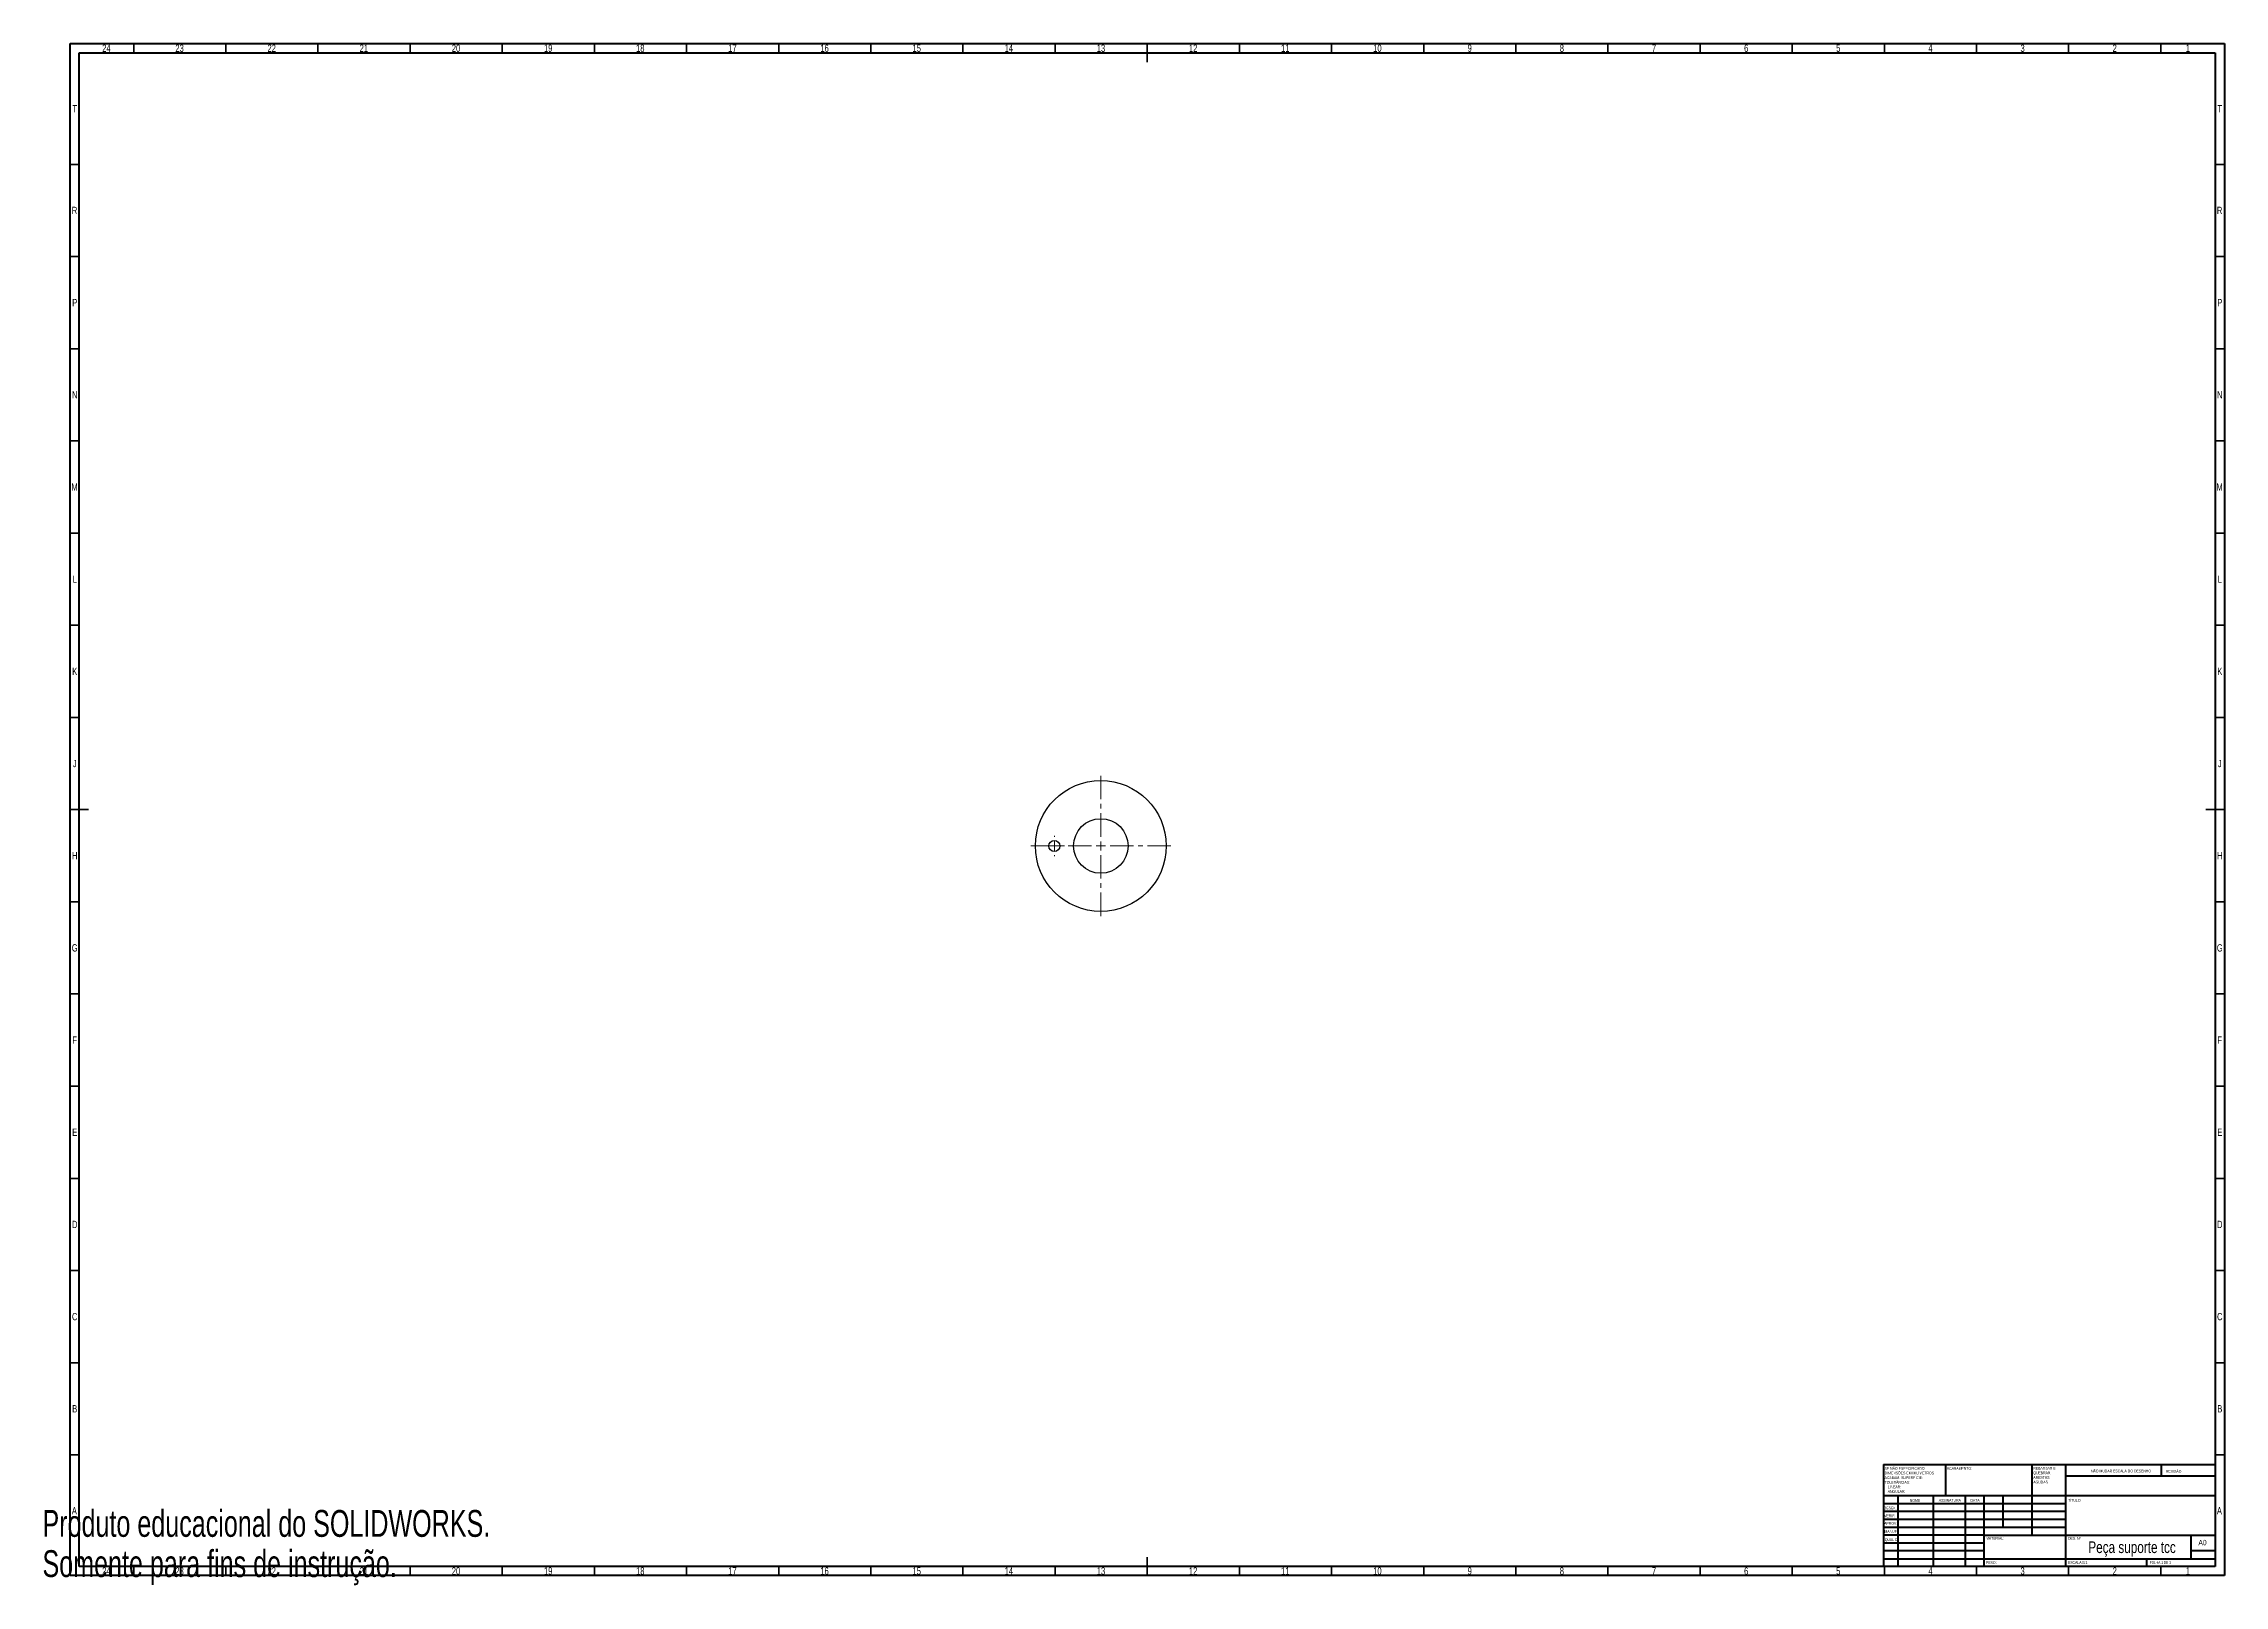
# Model space of a CAD drawing. Header units: millimetres. Extents: x 1 to 1184, y 0 to 836.
import ezdxf

# ---------------------------------------------------------------- set-up
doc = ezdxf.new("R2010")
doc.units = ezdxf.units.MM
doc.linetypes.add('CENTERX2', pattern=[20.32, 12.7, -2.54, 2.54, -2.54])
doc.styles.add('SLDTEXTSTYLE0', font='TXT', dxfattribs={"width": 0.75})
doc.styles.add('SLDTEXTSTYLE1', font='TXT', dxfattribs={"width": 0.6875})
doc.styles.add('SLDTEXTSTYLE2', font='TXT', dxfattribs={"width": 0.7})

# ---------------------------------------------------------------- blocks, each defined once
blk = doc.blocks.new('SW_NOTE_0')
at = {"color": 0, "linetype": 'Continuous', "lineweight": 0, "char_height": 1.5, "attachment_point": 1, "style": 'SLDTEXTSTYLE0'}
for s, insert in [('SE NÃO ESPECIFICADO:', (0, 1.9)), ('ACABAM. SUPERFÍCIE:', (0, -3.1)), ('TOLERÂNCIAS:', (0, -5.6)), ('DIMENSÕES EM MILÍMETROS', (0, -0.6)), ('ANGULAR:', (1.7, -10.6)), ('LINEAR:', (1.7, -8.1))]:
    blk.add_mtext(s, dxfattribs=dict(at, insert=insert))
blk = doc.blocks.new('SW_NOTE_0_1')
at = {"color": 0, "linetype": 'Continuous', "lineweight": 0, "char_height": 1.5, "attachment_point": 1, "style": 'SLDTEXTSTYLE0'}
for s, insert in [('REBARBAR E', (0, 1.9)), ('ARESTAS', (0, -3.1)), ('AGUDAS', (0, -5.6)), ('QUEBRAR', (0, -0.6))]:
    blk.add_mtext(s, dxfattribs=dict(at, insert=insert))
blk = doc.blocks.new('SW_CENTERMARKSYMBOL_0')
at = {"color": 0, "linetype": 'CENTERX2', "lineweight": 18}
for p, q in [((0, 5), (0, 38)), ((-5, 0), (-38, 0)), ((0, 0), (-2.5, 0)), ((0, 0), (0, 2.5)), ((0, 0), (0, -2.5)), ((0, 0), (2.5, 0)), ((5, 0), (38, 0)), ((0, -5), (0, -38))]:
    blk.add_line(p, q, dxfattribs=at)
blk = doc.blocks.new('SW_CENTERMARKSYMBOL_1')
at = {"color": 0, "linetype": 'CENTERX2', "lineweight": 18}
for p, q in [((-5, 0), (-5.5, 0)), ((0, 0), (-2.5, 0)), ((0, 5), (0, 5.5)), ((0, 0), (0, 2.5)), ((0, 0), (0, -2.5)), ((0, 0), (2.5, 0)), ((5, 0), (5.5, 0)), ((0, -5), (0, -5.5))]:
    blk.add_line(p, q, dxfattribs=at)

msp = doc.modelspace()

# ---------------------------------------------------------------- linework, layer by layer
at = {"color": 7, "linetype": 'Continuous', "lineweight": 70}
for p, q in [((15, 5), (15, 836)), ((15, 836), (1184, 836)), ((20, 10), (20, 831)), ((20, 831), (1179, 831)), ((1179, 831), (1179, 10)), ((1184, 836), (1184, 5)), ((1184, 5), (15, 5)), ((1179, 10), (20, 10))]:
    msp.add_line(p, q, dxfattribs=at)
at = {"color": 7, "linetype": 'Continuous', "lineweight": 35}
for p, q in [((49.5, 831), (49.5, 836)), ((99.5, 831), (99.5, 836)), ((149.5, 831), (149.5, 836)), ((199.5, 831), (199.5, 836)), ((249.5, 831), (249.5, 836)), ((299.5, 831), (299.5, 836)), ((349.5, 831), (349.5, 836)), ((399.5, 831), (399.5, 836)), ((449.5, 831), (449.5, 836)), ((499.5, 831), (499.5, 836)), ((549.5, 831), (549.5, 836)), ((599.5, 836), (599.5, 826)), ((599.5, 831), (599.5, 836)), ((649.5, 831), (649.5, 836)), ((699.5, 831), (699.5, 836)), ((749.5, 831), (749.5, 836)), ((799.5, 831), (799.5, 836)), ((849.5, 831), (849.5, 836)), ((899.5, 831), (899.5, 836)), ((949.5, 831), (949.5, 836)), ((999.5, 831), (999.5, 836)), ((1049.5, 831), (1049.5, 836)), ((1099.5, 831), (1099.5, 836)), ((1149.5, 831), (1149.5, 836)), ((20, 770.5), (15, 770.5)), ((1179, 770.5), (1184, 770.5)), ((20, 720.5), (15, 720.5)), ((1179, 720.5), (1184, 720.5)), ((20, 670.5), (15, 670.5)), ((1179, 670.5), (1184, 670.5)), ((20, 620.5), (15, 620.5)), ((1179, 620.5), (1184, 620.5)), ((20, 570.5), (15, 570.5)), ((1179, 570.5), (1184, 570.5)), ((20, 520.5), (15, 520.5)), ((1179, 520.5), (1184, 520.5)), ((20, 470.5), (15, 470.5)), ((1179, 470.5), (1184, 470.5)), ((15, 420.5), (25, 420.5)), ((20, 420.5), (15, 420.5)), ((1184, 420.5), (1174, 420.5)), ((1179, 420.5), (1184, 420.5)), ((20, 370.5), (15, 370.5)), ((1179, 370.5), (1184, 370.5)), ((20, 320.5), (15, 320.5)), ((1179, 320.5), (1184, 320.5)), ((20, 270.5), (15, 270.5)), ((1179, 270.5), (1184, 270.5)), ((20, 220.5), (15, 220.5)), ((1179, 220.5), (1184, 220.5)), ((20, 170.5), (15, 170.5)), ((1179, 170.5), (1184, 170.5)), ((20, 120.5), (15, 120.5)), ((1179, 120.5), (1184, 120.5)), ((20, 70.5), (15, 70.5)), ((1179, 70.5), (1184, 70.5)), ((599.5, 5), (599.5, 15)), ((49.5, 10), (49.5, 5)), ((99.5, 10), (99.5, 5)), ((149.5, 10), (149.5, 5)), ((199.5, 10), (199.5, 5)), ((249.5, 10), (249.5, 5)), ((299.5, 10), (299.5, 5)), ((349.5, 10), (349.5, 5)), ((399.5, 10), (399.5, 5)), ((449.5, 10), (449.5, 5)), ((499.5, 10), (499.5, 5)), ((549.5, 10), (549.5, 5)), ((599.5, 10), (599.5, 5)), ((649.5, 10), (649.5, 5)), ((699.5, 10), (699.5, 5)), ((749.5, 10), (749.5, 5)), ((799.5, 10), (799.5, 5)), ((849.5, 10), (849.5, 5)), ((899.5, 10), (899.5, 5)), ((949.5, 10), (949.5, 5)), ((999.5, 10), (999.5, 5)), ((1049.5, 10), (1049.5, 5)), ((1099.5, 10), (1099.5, 5)), ((1149.5, 10), (1149.5, 5))]:
    msp.add_line(p, q, dxfattribs=at)
at = {"color": 7, "linetype": 'Continuous', "lineweight": 50}
for p, q in [((999, 65.2), (1179, 65.2)), ((999, 65.2), (999, 10)), ((1032.8, 48.2), (1032.8, 65.2)), ((1079.6, 65.2), (1079.6, 27)), ((1097.8, 65.2), (1097.8, 10)), ((1149.8, 58.9), (1149.8, 65.2)), ((1179, 48.2), (999, 48.2)), ((1006.8, 48.2), (1006.8, 10)), ((1026, 48.2), (1026, 10)), ((1043.4, 48.2), (1043.4, 10)), ((1053.6, 10), (1053.6, 48.2)), ((1064, 31.2), (1064, 48.2)), ((1179, 58.9), (1097.8, 58.9)), ((1097.8, 44), (999, 44)), ((1097.8, 39.8), (999, 39.8)), ((1097.8, 35.5), (999, 35.5)), ((1097.8, 31.2), (999, 31.2)), ((1053.6, 27), (999, 27)), ((1053.6, 27), (1179, 27)), ((1166, 14.2), (1166, 27)), ((1053.6, 22.7), (999, 22.7)), ((1053.6, 18.5), (999, 18.5)), ((999, 14.2), (1179, 14.2)), ((1142, 10), (1142, 14.2)), ((1179, 18.5), (1166, 18.5))]:
    msp.add_line(p, q, dxfattribs=at)
at = {"color": 7, "linetype": 'Continuous', "lineweight": 25}
for centre, radius in [((574.3, 400.8), 35.5), ((574.3, 400.8), 14.8), ((549.1, 400.8), 3)]:
    msp.add_circle(centre, radius, dxfattribs=at)

# ---------------------------------------------------------------- block references
at = {"color": 7, "linetype": 'CENTERX2', "lineweight": 18}
for name, p in [('SW_CENTERMARKSYMBOL_0', (574.3, 400.8)), ('SW_CENTERMARKSYMBOL_1', (549.1, 400.8))]:
    msp.add_blockref(name, p, dxfattribs=at)
at = {"color": 7, "linetype": 'Continuous', "lineweight": 0}
for name, p in [('SW_NOTE_0', (999.6, 62)), ('SW_NOTE_0_1', (1080.3, 62.1))]:
    msp.add_blockref(name, p, dxfattribs=at)

# ---------------------------------------------------------------- texts
for s, insert, char_height, attachment_point, style in [('24', (34.7, 835.5), 3.97, 2, 'SLDTEXTSTYLE0'), ('23', (74.4, 835.5), 3.97, 2, 'SLDTEXTSTYLE0'), ('22', (124.4, 835.5), 3.97, 2, 'SLDTEXTSTYLE0'), ('21', (174.4, 835.5), 3.97, 2, 'SLDTEXTSTYLE0'), ('20', (224.4, 835.5), 3.97, 2, 'SLDTEXTSTYLE0'), ('19', (274.4, 835.5), 3.97, 2, 'SLDTEXTSTYLE0'), ('18', (324.4, 835.5), 3.97, 2, 'SLDTEXTSTYLE0'), ('17', (374.4, 835.5), 3.97, 2, 'SLDTEXTSTYLE0'), ('16', (424.4, 835.5), 3.97, 2, 'SLDTEXTSTYLE0'), ('15', (474.4, 835.5), 3.97, 2, 'SLDTEXTSTYLE0'), ('14', (524.4, 835.5), 3.97, 2, 'SLDTEXTSTYLE0'), ('13', (574.4, 835.5), 3.97, 2, 'SLDTEXTSTYLE0'), ('12', (624.4, 835.5), 3.97, 2, 'SLDTEXTSTYLE0'), ('11', (674.4, 835.5), 3.97, 2, 'SLDTEXTSTYLE0'), ('10', (724.4, 835.5), 3.97, 2, 'SLDTEXTSTYLE0'), ('9', (774.5, 835.5), 3.97, 2, 'SLDTEXTSTYLE0'), ('8', (824.5, 835.5), 3.97, 2, 'SLDTEXTSTYLE0'), ('7', (874.5, 835.5), 3.97, 2, 'SLDTEXTSTYLE0'), ('6', (924.5, 835.5), 3.97, 2, 'SLDTEXTSTYLE0'), ('5', (974.5, 835.5), 3.97, 2, 'SLDTEXTSTYLE0'), ('4', (1024.5, 835.5), 3.97, 2, 'SLDTEXTSTYLE0'), ('3', (1074.5, 835.5), 3.97, 2, 'SLDTEXTSTYLE0'), ('2', (1124.5, 835.5), 3.97, 2, 'SLDTEXTSTYLE0'), ('1', (1164.2, 835.5), 3.97, 2, 'SLDTEXTSTYLE0'), ('T', (17.5, 802.7), 3.97, 2, 'SLDTEXTSTYLE0'), ('T', (1181.5, 802.7), 3.97, 2, 'SLDTEXTSTYLE0'), ('R', (17.4, 747.5), 3.97, 2, 'SLDTEXTSTYLE0'), ('R', (1181.4, 747.5), 3.97, 2, 'SLDTEXTSTYLE0'), ('P', (17.5, 697.5), 3.97, 2, 'SLDTEXTSTYLE0'), ('P', (1181.5, 697.5), 3.97, 2, 'SLDTEXTSTYLE0'), ('N', (17.5, 647.5), 3.97, 2, 'SLDTEXTSTYLE0'), ('N', (1181.5, 647.5), 3.97, 2, 'SLDTEXTSTYLE0'), ('M', (17.4, 597.5), 3.97, 2, 'SLDTEXTSTYLE0'), ('M', (1181.4, 597.5), 3.97, 2, 'SLDTEXTSTYLE0'), ('L', (17.5, 547.5), 3.97, 2, 'SLDTEXTSTYLE0'), ('L', (1181.5, 547.5), 3.97, 2, 'SLDTEXTSTYLE0'), ('K', (17.5, 497.5), 3.97, 2, 'SLDTEXTSTYLE0'), ('K', (1181.5, 497.5), 3.97, 2, 'SLDTEXTSTYLE0'), ('J', (17.5, 447.5), 3.97, 2, 'SLDTEXTSTYLE0'), ('J', (1181.5, 447.5), 3.97, 2, 'SLDTEXTSTYLE0'), ('H', (17.5, 397.5), 3.97, 2, 'SLDTEXTSTYLE0'), ('H', (1181.5, 397.5), 3.97, 2, 'SLDTEXTSTYLE0'), ('G', (17.5, 347.5), 3.97, 2, 'SLDTEXTSTYLE0'), ('G', (1181.5, 347.5), 3.97, 2, 'SLDTEXTSTYLE0'), ('F', (17.5, 297.5), 3.97, 2, 'SLDTEXTSTYLE0'), ('F', (1181.5, 297.5), 3.97, 2, 'SLDTEXTSTYLE0'), ('E', (17.5, 247.5), 3.97, 2, 'SLDTEXTSTYLE0'), ('E', (1181.5, 247.5), 3.97, 2, 'SLDTEXTSTYLE0'), ('D', (17.5, 197.5), 3.97, 2, 'SLDTEXTSTYLE0'), ('D', (1181.5, 197.5), 3.97, 2, 'SLDTEXTSTYLE0'), ('C', (17.5, 147.5), 3.97, 2, 'SLDTEXTSTYLE0'), ('C', (1181.5, 147.5), 3.97, 2, 'SLDTEXTSTYLE0'), ('B', (17.5, 97.5), 3.97, 2, 'SLDTEXTSTYLE0'), ('B', (1181.5, 97.5), 3.97, 2, 'SLDTEXTSTYLE0'), ('ACABAMENTO:', (1033.4, 63.9), 1.5, 1, 'SLDTEXTSTYLE0'), ('NÃO MUDAR ESCALA DO DESENHO', (1111.6, 62.5), 1.5, 1, 'SLDTEXTSTYLE0'), ('REVISÃO', (1152.3, 62.3), 1.5, 1, 'SLDTEXTSTYLE0'), ('A', (17.3, 42.2), 3.97, 2, 'SLDTEXTSTYLE0'), ('DESEN.', (999.2, 42.4), 1.5, 1, 'SLDTEXTSTYLE0'), ('VERIF.', (999.4, 38.2), 1.5, 1, 'SLDTEXTSTYLE0'), ('NOME', (1013.3, 46.5), 1.5, 1, 'SLDTEXTSTYLE0'), ('ASSINATURA', (1029, 46.6), 1.5, 1, 'SLDTEXTSTYLE0'), ('DATA', (1046.2, 46.6), 1.5, 1, 'SLDTEXTSTYLE0'), ('TÍTULO:', (1099.2, 46.6), 1.5, 1, 'SLDTEXTSTYLE0'), ('A', (1181.3, 42.2), 3.97, 2, 'SLDTEXTSTYLE0'), ('APROV.', (999.4, 34.1), 1.5, 1, 'SLDTEXTSTYLE0'), ('MANUF.', (999.5, 29.7), 1.5, 1, 'SLDTEXTSTYLE0'), ('QUALID', (999.7, 25.3), 1.5, 1, 'SLDTEXTSTYLE0'), ('MATERIAL:', (1054.6, 26), 1.5, 1, 'SLDTEXTSTYLE0'), ('DES. Nº', (1099.1, 26), 1.5, 1, 'SLDTEXTSTYLE0'), ('A0', (1169.9, 24.4), 2.91, 1, 'SLDTEXTSTYLE0'), ('PESO:', (1054.6, 12.9), 1.5, 1, 'SLDTEXTSTYLE0'), ('ESCALA:5:1', (1099.1, 12.9), 1.5, 1, 'SLDTEXTSTYLE0'), ('Peça suporte tcc', (1133.9, 23.6), 6.35, 2, 'SLDTEXTSTYLE0'), ('FOLHA 1 DE 1', (1143.5, 12.9), 1.5, 1, 'SLDTEXTSTYLE1'), ('24', (34.7, 9.5), 3.97, 2, 'SLDTEXTSTYLE0'), ('23', (74.4, 9.5), 3.97, 2, 'SLDTEXTSTYLE0'), ('22', (124.4, 9.5), 3.97, 2, 'SLDTEXTSTYLE0'), ('21', (174.4, 9.5), 3.97, 2, 'SLDTEXTSTYLE0'), ('20', (224.4, 9.5), 3.97, 2, 'SLDTEXTSTYLE0'), ('19', (274.4, 9.5), 3.97, 2, 'SLDTEXTSTYLE0'), ('18', (324.4, 9.5), 3.97, 2, 'SLDTEXTSTYLE0'), ('17', (374.4, 9.5), 3.97, 2, 'SLDTEXTSTYLE0'), ('16', (424.4, 9.5), 3.97, 2, 'SLDTEXTSTYLE0'), ('15', (474.4, 9.5), 3.97, 2, 'SLDTEXTSTYLE0'), ('14', (524.4, 9.5), 3.97, 2, 'SLDTEXTSTYLE0'), ('13', (574.4, 9.5), 3.97, 2, 'SLDTEXTSTYLE0'), ('12', (624.4, 9.5), 3.97, 2, 'SLDTEXTSTYLE0'), ('11', (674.4, 9.5), 3.97, 2, 'SLDTEXTSTYLE0'), ('10', (724.4, 9.5), 3.97, 2, 'SLDTEXTSTYLE0'), ('9', (774.5, 9.5), 3.97, 2, 'SLDTEXTSTYLE0'), ('8', (824.5, 9.5), 3.97, 2, 'SLDTEXTSTYLE0'), ('7', (874.5, 9.5), 3.97, 2, 'SLDTEXTSTYLE0'), ('6', (924.5, 9.5), 3.97, 2, 'SLDTEXTSTYLE0'), ('5', (974.5, 9.5), 3.97, 2, 'SLDTEXTSTYLE0'), ('4', (1024.5, 9.5), 3.97, 2, 'SLDTEXTSTYLE0'), ('3', (1074.5, 9.5), 3.97, 2, 'SLDTEXTSTYLE0'), ('2', (1124.5, 9.5), 3.97, 2, 'SLDTEXTSTYLE0'), ('1', (1164.2, 9.5), 3.97, 2, 'SLDTEXTSTYLE0')]:
    msp.add_mtext(s, dxfattribs=dict(at, insert=insert, char_height=char_height, attachment_point=attachment_point, style=style))
at = {"color": 7, "linetype": 'Continuous', "char_height": 14.549, "attachment_point": 1, "style": 'SLDTEXTSTYLE2'}
for s, insert in [('Produto educacional do SOLIDWORKS.', (0, 40.6)), ('Somente para fins de instrução.', (0, 18.8))]:
    msp.add_mtext(s, dxfattribs=dict(at, insert=insert))

doc.saveas('drawing.dxf')
